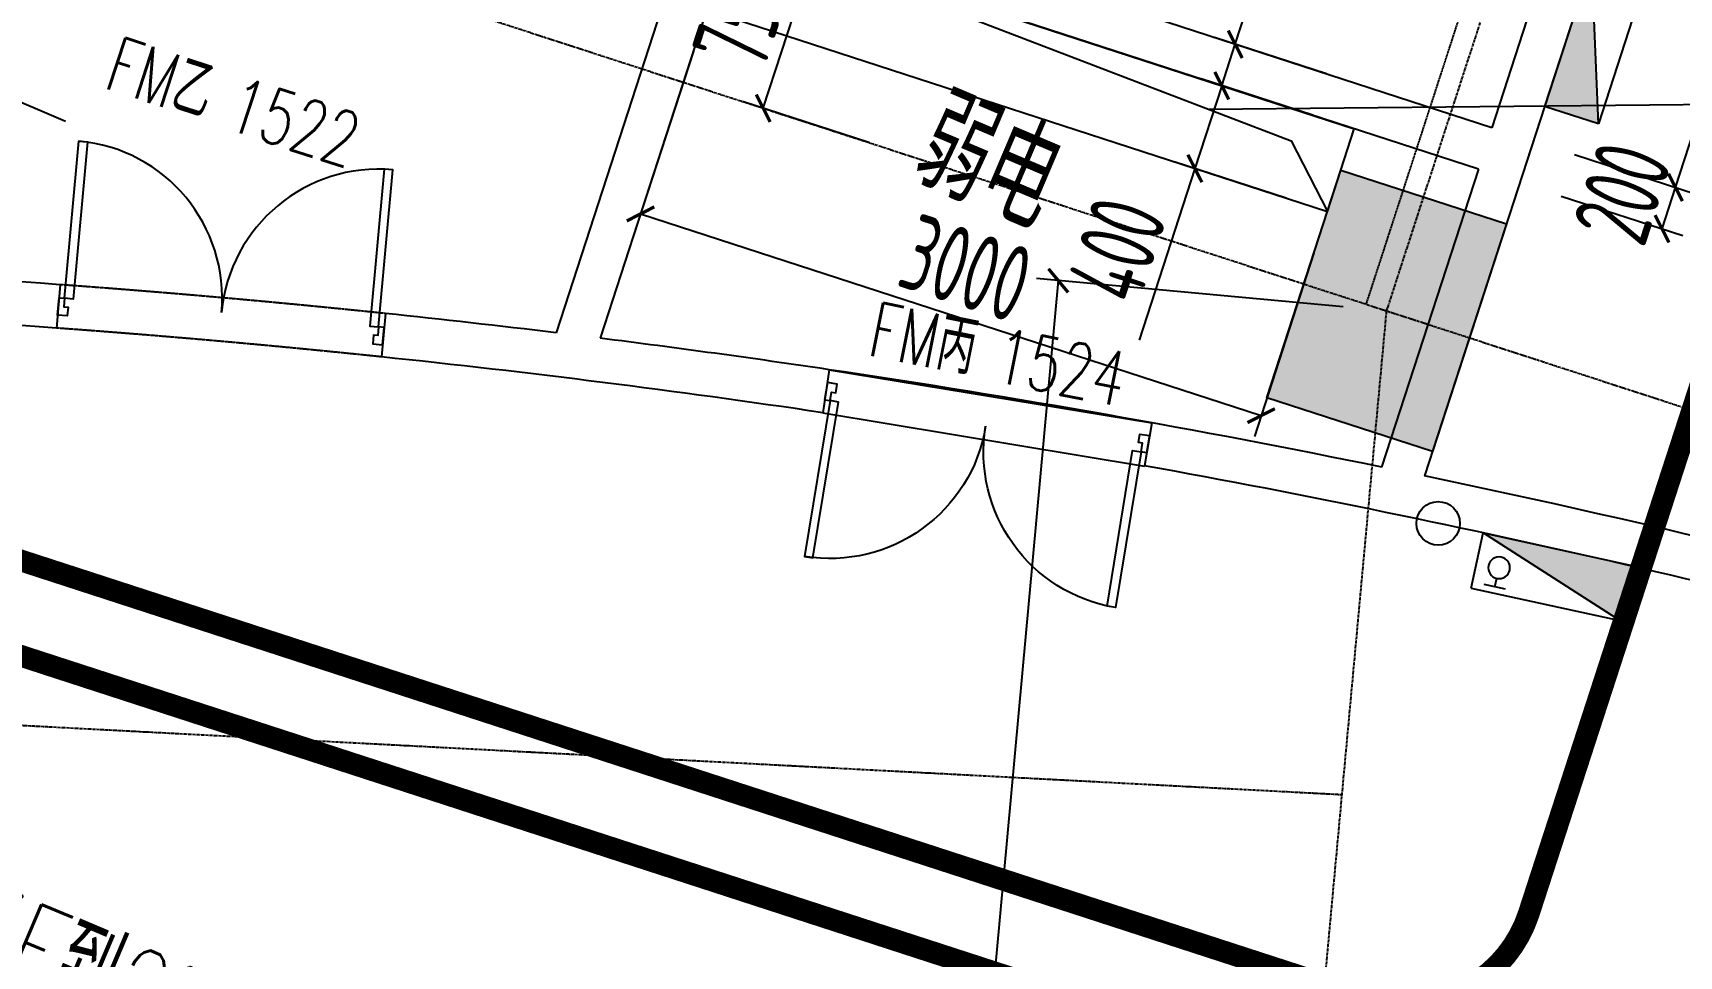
# Model space of a CAD drawing. Extents: x 11778731 to 12007717, y -6694179 to -6363962.
# Drawn here: x 11915117 to 11922685, y -6394229 to -6389987 of the extents above; entities that cross this region are included whole.
import ezdxf
from ezdxf.enums import TextEntityAlignment as Align
from ezdxf.xclip import XClip

# ---------------------------------------------------------------- set-up
doc = ezdxf.new("R2010")
doc.units = 0
doc.header["$LTSCALE"] = 10
doc.header["$MEASUREMENT"] = 0
doc.header["$XCLIPFRAME"] = 0
for name, pattern in [('A3-RG-axis-100$0$CENTER', [2, 1.25, -0.25, 0.25, -0.25]), ('A3-RI-3F$0$$1$CENTER', [2, 1.25, -0.25, 0.25, -0.25]), ('A3-RI-3F$0$DASH', [0.35, 0.25, -0.1]), ('A3-RI-3F$0$DASHED2', [0.375, 0.25, -0.125]), ('DASHED2', [0.375, 0.25, -0.125])]:
    doc.linetypes.add(name, pattern=pattern)
for name, color, linetype in [('A-CLOD', 200, 'Continuous'), ('A3-RB-3F-100$0$A-DIMS-100', 1, 'Continuous'), ('A3-RG-axis-100$0$A-DIMS-100', 1, 'Continuous'), ('A3-RG-axis-100$0$A-GRID', 1, 'A3-RG-axis-100$0$CENTER'), ('A3-RI-3F$0$$1$A-GRID', 1, 'A3-RI-3F$0$$1$CENTER'), ('A3-RI-3F$0$A-DOOR', 32, 'Continuous'), ('A3-RI-3F$0$A-WALL', 7, 'Continuous'), ('A3-RM-3F$0$0P-FE-FH-V', 141, 'Continuous'), ('A3-RM-3F$0$0P-FE-HY', 141, 'Continuous'), ('A3-RM-3F$0$A-EQPM', 55, 'Continuous'), ('A3-RS-1F$0$A-HATH-GRAY', 8, 'Continuous'), ('A3-RS-1F$0$A-WALL', 7, 'Continuous'), ('A3-SYMB-3F-100$0$A-SYMB', 4, 'Continuous'), ('A3-SYMB-3F-100$0$A-SYMB-AREA', 4, 'Continuous'), ('A3-SYMB-3F-100$0$A-SYMB-DOOR', 3, 'Continuous'), ('A3-SYMB-3F-100$0$A-SYMB-DOOR1', 3, 'Continuous'), ('A3-SYMB-3F-100$0$A-SYMB-DOOR2', 3, 'Continuous'), ('A3-SYMB-3F-100$0$A-SYMB-DOOR3', 3, 'Continuous'), ('A3-SYMB-3F-100$0$A-SYMB-NAME', 4, 'Continuous'), ('A3-SYMB-3F-100$0$A-SYMB-NAME-E', 4, 'Continuous'), ('A3-SYMB-3F-100$0$A-SYMB-STRS', 1, 'Continuous')]:
    doc.layers.add(name, color=color, linetype=linetype)
doc.layers.add('A3-RI-3F$0$A-X-CHEK', color=6, linetype='A3-RI-3F$0$DASHED2', plot=False)
doc.styles.add('A3-RB-3F-100$0$XD2008', font='xd-hzs.shx', dxfattribs={"width": 0.7, "bigfont": 'xd-hztxt.shx'})
doc.styles.add('A3-RG-axis-100$0$XD2008', font='xd-hzs.shx', dxfattribs={"width": 0.7, "bigfont": 'xd-hztxt.shx'})
doc.styles.add('A3-SYMB-3F-100$0$ECADI', font='hzs.shx', dxfattribs={"width": 0.7, "bigfont": 'hztxt.shx'})
doc.styles.add('A3-SYMB-3F-100$0$ECADI-TXT', font='simplex.shx', dxfattribs={"bigfont": 'hztxt.shx'})
doc.styles.add('A3-SYMB-3F-100$0$XD2008', font='hzs.shx', dxfattribs={"width": 0.7, "bigfont": 'hztxt.shx'})
doc.dimstyles.new('A3-RB-3F-100$0$XD100$0', dxfattribs={"dimscale": 100, "dimtxt": 3.5, "dimasz": 1, "dimexe": 1, "dimexo": 2, "dimgap": 0.5, "dimtad": 1, "dimdec": 0, "dimdsep": 46, "dimtxsty": 'A3-RB-3F-100$0$XD2008', "dimblk1": 'A3-RB-3F-100$0$_ARCHTICK', "dimblk2": 'A3-RB-3F-100$0$_ARCHTICK', "dimsah": 1, "dimcen": 2.5, "dimclrt": 4, "dimaunit": 1, "dimadec": 0, "dimazin": 0, "dimtfac": 1, "dimtdec": 0, "dimtix": 1, "dimtmove": 0, "dimatfit": 3, "dimfxl": 0, "dimtolj": 1, "dimtzin": 0, "dimarcsym": 0})
doc.dimstyles.new('A3-RG-axis-100$0$XD100$0', dxfattribs={"dimscale": 100, "dimtxt": 3.5, "dimasz": 1, "dimexe": 1, "dimexo": 2, "dimgap": 0.5, "dimtad": 1, "dimdec": 0, "dimdsep": 46, "dimtxsty": 'A3-RG-axis-100$0$XD2008', "dimblk1": 'A3-RG-axis-100$0$_ARCHTICK', "dimblk2": 'A3-RG-axis-100$0$_ARCHTICK', "dimsah": 1, "dimcen": 2.5, "dimclrt": 4, "dimaunit": 1, "dimadec": 0, "dimazin": 0, "dimtfac": 1, "dimtdec": 0, "dimtix": 1, "dimtmove": 0, "dimatfit": 3, "dimfxl": 0, "dimtolj": 1, "dimtzin": 0, "dimarcsym": 0})

# ---------------------------------------------------------------- blocks, each defined once
blk = doc.blocks.new('A3-RI-3F$0$J-双扇门-1500')
for points in [[(25, 80), (25, 805), (65, 805), (65, 80)], [(1475, 80), (1475, 805), (1435, 805), (1435, 80)], [(0, 80), (25, 80), (25, 40), (45, 40), (45, 0), (0, 0)], [(1500, 80), (1475, 80), (1475, 40), (1455, 40), (1455, 0), (1500, 0)]]:
    blk.add_lwpolyline(points, close=True)
for centre, start, end in [((25, 80), 0, 90), ((1475, 80), 90, 180)]:
    blk.add_arc(centre, 725, start, end)
blk = doc.blocks.new('A3-RI-3F')
at = {"layer": 'A3-RI-3F$0$$1$A-GRID'}
blk.add_line((11918377.3, -6423422.6), (11921340.9, -6391263.8), dxfattribs=at)
at = {"layer": 'A3-RI-3F$0$A-DOOR'}
for p, q in [((11918778.6, -6391534), (11920260.9, -6391778)), ((11918748.8, -6391731.7), (11920227.7, -6391977.9))]:
    blk.add_line(p, q, dxfattribs=at)
at = {"layer": 'A3-RI-3F$0$A-DOOR', "linetype": 'A3-RI-3F$0$DASH'}
for radius, start, end in [(47550, 84.03491, 85.84517), (47350, 84.03222, 85.84637)]:
    blk.add_arc((11911796.7, -6438568.6), radius, start, end, dxfattribs=at)
at = {"layer": 'A3-RI-3F$0$A-WALL'}
for p, q in [((11923451.8, -6386061.5), (11921515, -6392022.3)), ((11923199.8, -6386189.9), (11921824.6, -6390422.1)), ((11921824.6, -6390422.1), (11916451.2, -6388676.2)), ((11918148.8, -6389438.1), (11917522.8, -6391364.6)), ((11918339, -6389499.9), (11917725, -6391389.6)), ((11921762.8, -6390612.4), (11918339, -6389499.9)), ((11921762.8, -6390612.4), (11921317.9, -6391981.6)), ((11915241.8, -6391143.5), (11915226.3, -6391342.9)), ((11915241.8, -6391143.5), (11915226.3, -6391342.9)), ((11916738.2, -6391276), (11916719.6, -6391475.2)), ((11916738.2, -6391276), (11916719.6, -6391475.2)), ((11918778.6, -6391534), (11918748.8, -6391731.7)), ((11920260.9, -6391778), (11920228.1, -6391975.3))]:
    blk.add_line(p, q, dxfattribs=at)
for radius, start, end in [(47550, 85.84517, 89.30095), (47350, 85.84637, 92.0999), (47550, 83.08343, 84.03491), (47550, 81.55654, 82.83796), (47350, 81.55704, 84.03222), (47550, 78.44921, 81.55654), (47350, 74.27634, 79.74291), (47550, 74.27634, 78.20674)]:
    blk.add_arc((11911796.7, -6438568.6), radius, start, end, dxfattribs=at)
at = {"layer": 'A3-RI-3F$0$A-X-CHEK'}
for p, q in [((11922636.4, -6386953.2), (11921245.8, -6391233)), ((11923111.9, -6387107.7), (11921721.4, -6391387.5))]:
    blk.add_line(p, q, dxfattribs=at)
at = {"layer": 'A3-RI-3F$0$A-DOOR', "rotation": 354.7733130863241}
blk.add_blockref('A3-RI-3F$0$J-双扇门-1500', (11915230.4, -6391283.1), dxfattribs=at)
at = {"layer": 'A3-RI-3F$0$A-DOOR', "xscale": -1, "rotation": 170.6506998813435}
blk.add_blockref('A3-RI-3F$0$J-双扇门-1500', (11918770.2, -6391593.4), dxfattribs=at)
blk = doc.blocks.new('A3-RG-axis-100$0$_ARCHTICK')
at = {"color": 0, "linetype": 'ByBlock', "const_width": 0.15}
blk.add_lwpolyline([(-0.5, -0.5), (0.5, 0.5)], dxfattribs=at)
blk = doc.blocks.new('*D315')
at = {"layer": 'A3-RG-axis-100$0$A-DIMS-100', "color": 0, "lineweight": -2}
for p, q in [((11919831.3, -6391124.7), (11919051.2, -6399588.8)), ((11921141.7, -6391245.5), (11919731.7, -6391115.5)), ((11920361.8, -6399709.6), (11918951.6, -6399579.7))]:
    blk.add_line(p, q, dxfattribs=at)
at = {"layer": 'A3-RG-axis-100$0$A-DIMS-100', "color": 0, "lineweight": -2, "xscale": 100, "yscale": 100, "zscale": 100}
for p, rotation in [((11919831.3, -6391124.7), 84.73427666424118), ((11919051.2, -6399588.8), 264.7342766642412)]:
    blk.add_blockref('A3-RG-axis-100$0$_ARCHTICK', p, dxfattribs=dict(at, rotation=rotation))
at = {"layer": 'A3-RG-axis-100$0$A-DIMS-100', "color": 4, "insert": (11919217.2, -6395336.1), "char_height": 350, "attachment_point": 5, "rotation": 84.73428, "style": 'A3-RG-axis-100$0$XD2008'}
blk.add_mtext('\\A1;8500', dxfattribs=at)
blk = doc.blocks.new('A3-SYMB-3F-100$0$ECADI-TAG-NAME')
at = {"layer": 'A3-SYMB-3F-100$0$A-SYMB-NAME', "style": 'A3-SYMB-3F-100$0$ECADI-TXT', "width": 0.7}
blk.add_attdef('CHINESENAME', (1.855, 1.528), '', height=4, dxfattribs=at)
at = {"layer": 'A3-SYMB-3F-100$0$A-SYMB-NAME-E', "style": 'A3-SYMB-3F-100$0$ECADI-TXT', "width": 0.7}
blk.add_attdef('ENGLISHLOW', (2.183, 6.956), '', height=2.5, dxfattribs=at)
blk = doc.blocks.new('A3-SYMB-3F-100$0$ECADI-TAG-ROOM')
at = {"layer": 'A3-SYMB-3F-100$0$A-SYMB-AREA', "style": 'A3-SYMB-3F-100$0$ECADI', "width": 0.7}
blk.add_attdef('340M2', text='', height=2.5, dxfattribs=at).set_placement((7.167, -1.75), align=Align.MIDDLE_LEFT)
at = {"layer": 'A3-SYMB-3F-100$0$A-SYMB-NAME', "style": 'A3-SYMB-3F-100$0$ECADI', "width": 0.7}
blk.add_attdef('CHINESENAME', (-5.125, 0.088), '', height=4.5, dxfattribs=at)
at = {"layer": 'A3-SYMB-3F-100$0$A-SYMB-NAME-E', "style": 'A3-SYMB-3F-100$0$ECADI', "width": 0.7}
for tag, p in [('ENGLISHHIGH', (-5.125, 8.04)), ('ENGLISHLOW', (-5.125, 4.84))]:
    blk.add_attdef(tag, p, '', height=2.5, dxfattribs=at)
blk = doc.blocks.new('A3-SYMB-3F-100$0$ECADI-TAG-DOOR')
at = {"layer": 'A3-SYMB-3F-100$0$A-SYMB-DOOR', "style": 'A3-SYMB-3F-100$0$ECADI-TXT', "width": 0.7}
for tag, p in [('门窗主编号1', (-6.414, 7.257)), ('门窗主编号2', (2.085, 7.257))]:
    blk.add_attdef(tag, p, '', height=2.5, dxfattribs=at)
at = {"layer": 'A3-SYMB-3F-100$0$A-SYMB-DOOR', "style": 'A3-SYMB-3F-100$0$ECADI-TXT', "width": 0.7, "flags": 1}
for tag, p in [('洞口尺寸(宽X高)', (-6.416, 1.62)), ('备注', (-6.394, -1.213))]:
    blk.add_attdef(tag, p, '', height=2.5, dxfattribs=at)
at = {"layer": 'A3-SYMB-3F-100$0$A-SYMB-DOOR1', "style": 'A3-SYMB-3F-100$0$ECADI-TXT', "width": 0.7}
blk.add_attdef('门窗辅编号1', (-6.414, 4.413), '', height=2.5, dxfattribs=at)
at = {"layer": 'A3-SYMB-3F-100$0$A-SYMB-DOOR2', "style": 'A3-SYMB-3F-100$0$ECADI-TXT', "width": 0.7}
blk.add_attdef('门窗辅编号2', (-2.861, 4.413), '', height=2.5, dxfattribs=at)
at = {"layer": 'A3-SYMB-3F-100$0$A-SYMB-DOOR3', "style": 'A3-SYMB-3F-100$0$ECADI-TXT', "width": 0.7}
blk.add_attdef('门窗辅编号3', (2.323, 4.413), '', height=2.5, dxfattribs=at)
blk = doc.blocks.new('A3-SYMB-3F-100$0$ECADI-TAG-HGHT（国标）')
at = {"color": 1}
blk.add_line((-2.121, 2.121), (11.768, 2.121), dxfattribs=at)
at = {"color": 1, "const_width": 0.5}
blk.add_lwpolyline([(-2.121, 2.121), (0, 0), (2.121, 2.121)], dxfattribs=at)
at = {"color": 1}
blk.add_point((-1.481, 4.6), dxfattribs=at)
at = {"style": 'A3-SYMB-3F-100$0$XD2008', "width": 0.7}
blk.add_attdef('FL', text='', height=3, dxfattribs=at).set_placement((-2.689, 2.967), align=Align.RIGHT)
for tag, p in [('F.F.L.', (2.284, 2.967)), ('T.O.S.', (2.284, -1.104))]:
    blk.add_attdef(tag, p, '', height=3, dxfattribs=at)
blk = doc.blocks.new('A3-SYMB-3F-100')
at = {"layer": 'A3-SYMB-3F-100$0$A-SYMB'}
blk.add_lwpolyline([(11920522.4, -6390337.1), (11923016.4, -6390312.5), (11926078.7, -6391612.4)], dxfattribs=at)
ref = blk.add_blockref('A3-SYMB-3F-100$0$ECADI-TAG-HGHT（国标）', (11914100.9, -6390127), dxfattribs=dict(at, xscale=100, yscale=100.0000000002328, rotation=337))
ref.add_attrib('F.F.L.', '9.450', (11914066.1, -6389789.9), dxfattribs={"layer": '0', "height": 300, "rotation": 337, "style": 'A3-SYMB-3F-100$0$XD2008', "width": 0.7})
ref = blk.add_blockref('A3-SYMB-3F-100$0$ECADI-TAG-ROOM', (11919606.2, -6390869.7), dxfattribs=dict(at, xscale=99.99999999989046, yscale=100.0000000001164, rotation=337))
ref.add_attrib('CHINESENAME', '弱电 ', (11919137.9, -6390661.4), dxfattribs={"height": 450, "rotation": 337, "style": 'A3-SYMB-3F-100$0$ECADI', "width": 0.7})
at = {"layer": 'A3-SYMB-3F-100$0$A-SYMB-DOOR'}
ref = blk.add_blockref('A3-SYMB-3F-100$0$ECADI-TAG-DOOR', (11915896.1, -6391152.8), dxfattribs=dict(at, xscale=99.99999999997296, yscale=100, zscale=100, rotation=342))
ref.add_attrib('门窗主编号1', 'FM乙', dxfattribs={"height": 250, "rotation": 342, "style": 'A3-SYMB-3F-100$0$ECADI-TXT', "width": 0.7}).set_placement((11915902.5, -6390389), align=Align.RIGHT)
ref.add_attrib('门窗主编号2', '1522', (11915995.3, -6390423.6, 333.3), dxfattribs={"height": 250, "rotation": 342, "style": 'A3-SYMB-3F-100$0$ECADI-TXT', "width": 0.7})
ref = blk.add_blockref('A3-SYMB-3F-100$0$ECADI-TAG-DOOR', (11919511, -6392321.9, -333.3), dxfattribs=dict(at, xscale=99.99999999997289, yscale=100, zscale=100, rotation=348.6942973222079))
ref.add_attrib('门窗主编号1', 'FM丙', dxfattribs={"height": 250, "rotation": 348.6943, "style": 'A3-SYMB-3F-100$0$ECADI-TXT', "width": 0.7}).set_placement((11919428.3, -6391562.6, -333.3), align=Align.RIGHT)
ref.add_attrib('门窗主编号2', '1524', (11919524.5, -6391586.1), dxfattribs={"height": 250, "rotation": 348.6943, "style": 'A3-SYMB-3F-100$0$ECADI-TXT', "width": 0.7})
at = {"layer": 'A3-SYMB-3F-100$0$A-SYMB-STRS'}
ref = blk.add_blockref('A3-SYMB-3F-100$0$ECADI-TAG-NAME', (11914505.5, -6394314.7, 0), dxfattribs=dict(at, xscale=100, yscale=99.99999999999999, rotation=337))
ref.add_attrib('CHINESENAME', '3F到2F下30', (11914736, -6394246.6, 0), dxfattribs={"height": 400, "rotation": 337, "style": 'A3-SYMB-3F-100$0$ECADI-TXT', "oblique": 360, "width": 0.7})
blk = doc.blocks.new('A3-RB-3F-100$0$_ARCHTICK')
at = {"color": 0, "linetype": 'ByBlock', "const_width": 0.15}
blk.add_lwpolyline([(-0.5, -0.5), (0.5, 0.5)], dxfattribs=at)
blk = doc.blocks.new('*D965')
at = {"layer": 'A3-RB-3F-100$0$A-DIMS-100', "color": 0, "lineweight": -2}
for p, q in [((11923132.2, -6387692.6), (11923690.7, -6387874.1)), ((11922668.6, -6390696.4), (11923595.6, -6387843.2)), ((11922205.1, -6390545.8), (11922763.7, -6390727.3))]:
    blk.add_line(p, q, dxfattribs=at)
at = {"layer": 'A3-RB-3F-100$0$A-DIMS-100', "color": 0, "lineweight": -2, "xscale": 100, "yscale": 100, "zscale": 100}
for p, rotation in [((11923595.6, -6387843.2), 71.99999999980696), ((11922668.6, -6390696.4), 251.9999999998069)]:
    blk.add_blockref('A3-RB-3F-100$0$_ARCHTICK', p, dxfattribs=dict(at, rotation=rotation))
at = {"layer": 'A3-RB-3F-100$0$A-DIMS-100', "color": 4, "insert": (11922918.1, -6389200.2), "char_height": 350, "attachment_point": 5, "rotation": 72, "style": 'A3-RB-3F-100$0$XD2008'}
blk.add_mtext('\\A1;3000', dxfattribs=at)
blk = doc.blocks.new('*D966')
at = {"layer": 'A3-RB-3F-100$0$A-DIMS-100', "color": 0, "lineweight": -2}
for p, q in [((11922205.1, -6390545.8), (11922763.7, -6390727.3)), ((11922143.3, -6390736), (11922701.9, -6390917.5)), ((11922606.8, -6390886.6), (11922668.6, -6390696.4))]:
    blk.add_line(p, q, dxfattribs=at)
at = {"layer": 'A3-RB-3F-100$0$A-DIMS-100', "color": 0, "lineweight": -2, "xscale": 100, "yscale": 100, "zscale": 100}
for p, rotation in [((11922668.6, -6390696.4), 71.99999999996987), ((11922606.8, -6390886.6), 251.9999999999699)]:
    blk.add_blockref('A3-RB-3F-100$0$_ARCHTICK', p, dxfattribs=dict(at, rotation=rotation))
at = {"layer": 'A3-RB-3F-100$0$A-DIMS-100', "color": 4, "insert": (11922423.7, -6390721.9), "char_height": 350, "attachment_point": 5, "rotation": 72, "style": 'A3-RB-3F-100$0$XD2008'}
blk.add_mtext('\\A1;200', dxfattribs=at)
blk = doc.blocks.new('*D949')
at = {"layer": 'A3-RB-3F-100$0$A-DIMS-100', "color": 0, "lineweight": -2}
for p, q in [((11919192.5, -6389777.3), (11918611.4, -6389588.5)), ((11918474.7, -6390332.7), (11918706.5, -6389619.4)), ((11918960.7, -6390490.6), (11918379.6, -6390301.8))]:
    blk.add_line(p, q, dxfattribs=at)
at = {"layer": 'A3-RB-3F-100$0$A-DIMS-100', "color": 0, "lineweight": -2, "xscale": 100, "yscale": 100, "zscale": 100}
for p, rotation in [((11918706.5, -6389619.4), 71.99810502977081), ((11918474.7, -6390332.7), 251.9981050297708)]:
    blk.add_blockref('A3-RB-3F-100$0$_ARCHTICK', p, dxfattribs=dict(at, rotation=rotation))
at = {"layer": 'A3-RB-3F-100$0$A-DIMS-100', "color": 4, "insert": (11918376.6, -6389906.5), "char_height": 350, "attachment_point": 5, "rotation": 71.99811, "style": 'A3-RB-3F-100$0$XD2008'}
blk.add_mtext('\\A1;750', dxfattribs=at)
blk = doc.blocks.new('*D846')
at = {"layer": 'A3-RB-3F-100$0$A-DIMS-100', "color": 0, "lineweight": -2}
for p, q in [((11921002, -6390365.1), (11920487.7, -6390198.1)), ((11920582.9, -6390229), (11920459.2, -6390609.4)), ((11920878.4, -6390745.6), (11920364.1, -6390578.5)), ((11920459.2, -6390609.4), (11920202.8, -6391398.7))]:
    blk.add_line(p, q, dxfattribs=at)
at = {"layer": 'A3-RB-3F-100$0$A-DIMS-100', "color": 0, "lineweight": -2, "xscale": 100, "yscale": 100, "zscale": 100}
for p, rotation in [((11920582.9, -6390229), 72.00000000004137), ((11920459.2, -6390609.4), 252.0000000000414)]:
    blk.add_blockref('A3-RB-3F-100$0$_ARCHTICK', p, dxfattribs=dict(at, rotation=rotation))
at = {"layer": 'A3-RB-3F-100$0$A-DIMS-100', "color": 4, "insert": (11920101.6, -6390982.1), "char_height": 350, "attachment_point": 5, "rotation": 72, "style": 'A3-RB-3F-100$0$XD2008'}
blk.add_mtext('\\A1;400', dxfattribs=at)
blk = doc.blocks.new('*D847')
at = {"layer": 'A3-RB-3F-100$0$A-DIMS-100', "color": 0, "lineweight": -2}
for p, q in [((11920644.7, -6390038.7), (11920901.1, -6389249.4)), ((11921063.8, -6390174.9), (11920549.6, -6390007.8)), ((11920582.9, -6390229), (11920644.7, -6390038.7)), ((11921002, -6390365.1), (11920487.7, -6390198.1))]:
    blk.add_line(p, q, dxfattribs=at)
at = {"layer": 'A3-RB-3F-100$0$A-DIMS-100', "color": 0, "lineweight": -2, "xscale": 100, "yscale": 100, "zscale": 100}
for p, rotation in [((11920644.7, -6390038.7), 72.00000000020442), ((11920582.9, -6390229), 252.0000000002044)]:
    blk.add_blockref('A3-RB-3F-100$0$_ARCHTICK', p, dxfattribs=dict(at, rotation=rotation))
at = {"layer": 'A3-RB-3F-100$0$A-DIMS-100', "color": 4, "insert": (11920574.4, -6389527), "char_height": 350, "attachment_point": 5, "rotation": 72, "style": 'A3-RB-3F-100$0$XD2008'}
blk.add_mtext('\\A1;200', dxfattribs=at)
blk = doc.blocks.new('*D848')
at = {"layer": 'A3-RB-3F-100$0$A-DIMS-100', "color": 0, "lineweight": -2}
for p, q in [((11918153.6, -6390070.5), (11917879.8, -6390913.3)), ((11917910.7, -6390818.2), (11920763.8, -6391745.3)), ((11921006.8, -6390997.6), (11920732.9, -6391840.4))]:
    blk.add_line(p, q, dxfattribs=at)
at = {"layer": 'A3-RB-3F-100$0$A-DIMS-100', "color": 0, "lineweight": -2, "xscale": 100, "yscale": 100, "zscale": 100}
for p, rotation in [((11917910.7, -6390818.2), 161.9999999999047), ((11920763.8, -6391745.3), 341.9999999999047)]:
    blk.add_blockref('A3-RB-3F-100$0$_ARCHTICK', p, dxfattribs=dict(at, rotation=rotation))
at = {"layer": 'A3-RB-3F-100$0$A-DIMS-100', "color": 4, "insert": (11919406.8, -6391067.8), "char_height": 350, "attachment_point": 5, "rotation": 342, "style": 'A3-RB-3F-100$0$XD2008'}
blk.add_mtext('\\A1;3000', dxfattribs=at)
blk = doc.blocks.new('A3-RS-1F')
at = {"layer": 'A3-RS-1F$0$A-HATH-GRAY'}
blk.add_hatch(color=256, dxfattribs=at).paths.add_polyline_path([(11920790.5, -6391663.3), (11921130.4, -6390617.2), (11921891.2, -6390864.4), (11921551.3, -6391910.5)])
at = {"layer": 'A3-RS-1F$0$A-WALL'}
blk.add_lwpolyline([(11920790.5, -6391663.3), (11921130.4, -6390617.2), (11921891.2, -6390864.4), (11921551.3, -6391910.5)], close=True, dxfattribs=at)
blk = doc.blocks.new('A3-RM-3F$0$A$C6F954C98')
at = {"extrusion": (0, 0, -1)}
blk.add_hatch(color=256, dxfattribs=at).paths.add_polyline_path([(-260, 700), (0, 0), (0, 700)])
for p, q in [((260, 700), (0, 700)), ((0, 0), (0, 700)), ((260, 700), (0, 0)), ((260, 0), (260, 700)), ((230.7, 155.9, 0), (230.7, 55.9, 0)), ((230.7, 105.9, 0), (190.7, 105.9, 0)), ((260, 0), (0, 0))]:
    blk.add_line(p, q, dxfattribs=at)
blk.add_circle((-140.7, 105.9, 0), 50, dxfattribs=at)
blk = doc.blocks.new('A3-RM-3F')
at = {"layer": 'A3-RM-3F$0$0P-FE-FH-V'}
blk.add_circle((11921577.9, -6392240.3, 0), 100, dxfattribs=at)
at = {"layer": 'A3-RM-3F$0$A-EQPM'}
for p, q in [((11918339, -6389499.9), (11921192.2, -6390426.9)), ((11918215.4, -6389880.3), (11921068.6, -6390807.4)), ((11921068.6, -6390807.4), (11921192.2, -6390426.9))]:
    blk.add_line(p, q, dxfattribs=at)
blk.add_lwpolyline([(11918339, -6389499.9), (11920901.7, -6390482.5), (11921068.6, -6390807.4)], dxfattribs=at)
at = {"layer": 'A3-RM-3F$0$0P-FE-HY', "xscale": -1, "rotation": 161.999999999895}
blk.add_blockref('A3-RM-3F$0$A$C6F954C98', (11922283.1, -6389658.6), dxfattribs=at)
at = {"layer": 'A3-RM-3F$0$0P-FE-HY', "rotation": 257.673724870211}
blk.add_blockref('A3-RM-3F$0$A$C6F954C98', (11921784.3, -6392283.9), dxfattribs=at)
blk = doc.blocks.new('A3-RG-axis-100')
at = {"layer": 'A3-RG-axis-100$0$A-GRID'}
for p, q in [((11921340.9, -6391263.8), (11928075.2, -6370537.5)), ((11907916.9, -6386902.1), (12002104.9, -6417505.7)), ((11918377.3, -6423422.6), (11921340.9, -6391263.8)), ((11921135.9, -6393487.9), (11891520.2, -6391935.8))]:
    blk.add_line(p, q, dxfattribs=at)
at = {"layer": 'A3-RG-axis-100$0$A-DIMS-100'}
dim = blk.add_linear_dim(base=(11919051.2, -6399588.8), p1=(11921340.9, -6391263.8), p2=(11920561, -6399728), angle=84.73428, dimstyle='A3-RG-axis-100$0$XD100$0', override={"dimasz": 1}, dxfattribs=at)
dim.commit()
dim.dimension.update_dxf_attribs({"geometry": '*D315', "text_midpoint": (11919217.2, -6395336.1)})
blk = doc.blocks.new('A3-RB-3F-100')
at = {"layer": 'A3-RB-3F-100$0$A-DIMS-100'}
for p1, p2, distance, picture, middle in [((11922014.9, -6390484), (11922942, -6387630.8), -687.3, '*D965', (11922918.1, -6389200.2)), ((11918215.4, -6389880.3), (11921068.6, -6390807.4), -986.2, '*D848', (11919406.8, -6391067.8))]:
    dim = blk.add_aligned_dim(p1=p1, p2=p2, distance=distance, dimstyle='A3-RB-3F-100$0$XD100$0', dxfattribs=at)
    dim.commit()
    dim.dimension.update_dxf_attribs({"geometry": picture, "text_midpoint": middle})
for base, p1, p2, picture, middle in [((11920644.7, -6390038.7), (11921192.2, -6390426.9), (11921254, -6390236.7), '*D847', (11920788.3, -6389596.5)), ((11920582.9, -6390229), (11921068.6, -6390807.4), (11921192.2, -6390426.9), '*D846', (11920315.6, -6391051.6)), ((11922668.6, -6390696.4), (11921953.1, -6390674.2), (11922014.9, -6390484), '*D966', (11922637.7, -6390791.5))]:
    dim = blk.add_linear_dim(base=base, p1=p1, p2=p2, angle=72, dimstyle='A3-RB-3F-100$0$XD100$0', dxfattribs=at)
    dim.commit()
    dim.dimension.update_dxf_attribs({"geometry": picture, "text_midpoint": middle, "dimtype": 129})
dim = blk.add_linear_dim(base=(11918706.5, -6389619.4), p1=(11919150.9, -6390552.4), p2=(11919382.7, -6389839.1), angle=71.9981, dimstyle='A3-RB-3F-100$0$XD100$0', dxfattribs=at)
dim.commit()
dim.dimension.update_dxf_attribs({"geometry": '*D949', "text_midpoint": (11918376.6, -6389906.5)})

msp = doc.modelspace()

# ---------------------------------------------------------------- linework, layer by layer
at = {"layer": 'A-CLOD', "linetype": 'DASHED2', "const_width": 100}
for points in [[(11914605, -6381852.9), (11924297.7, -6385002.3, -0.414212), (11924682.9, -6385758.3), (11921994.5, -6394032.5, -0.414214), (11921238.4, -6394417.7), (11911545.7, -6391268.4, -0.414214), (11911160.5, -6390512.3), (11913848.9, -6382238.1, -0.414215)], [(11914074.9, -6392528.4), (11927585.2, -6396918.1, -0.414212), (11927970.4, -6397674.1), (11926241.7, -6402994.5, -0.414214), (11925485.7, -6403379.7), (11911975.4, -6398989.9, -0.414214), (11911590.2, -6398233.9), (11913318.9, -6392913.6, -0.414215)]]:
    msp.add_lwpolyline(points, format="xyb", close=True, dxfattribs=at)

# ---------------------------------------------------------------- block references
for name in ['A3-RG-axis-100', 'A3-RB-3F-100', 'A3-RI-3F', 'A3-RI-3F', 'A3-RI-3F', 'A3-SYMB-3F-100', 'A3-SYMB-3F-100', 'A3-RM-3F']:
    msp.add_blockref(name, (0, 0))
ref = msp.add_blockref('A3-RS-1F', (0, 0))
XClip(ref).set_block_clipping_path([(11880575.4595815204, -6415096.270357037), (11910249.6177904997, -6426601.7009763205), (11922841.9025027994, -6430599.4828046197), (11977834.5324543808, -6451371.0095163761), (12008409.3102089595, -6381594.5835881606), (11890394.8696729206, -6356927.6296852781), (11884882.5177205391, -6396620.1386088813)])

doc.saveas('drawing.dxf')
